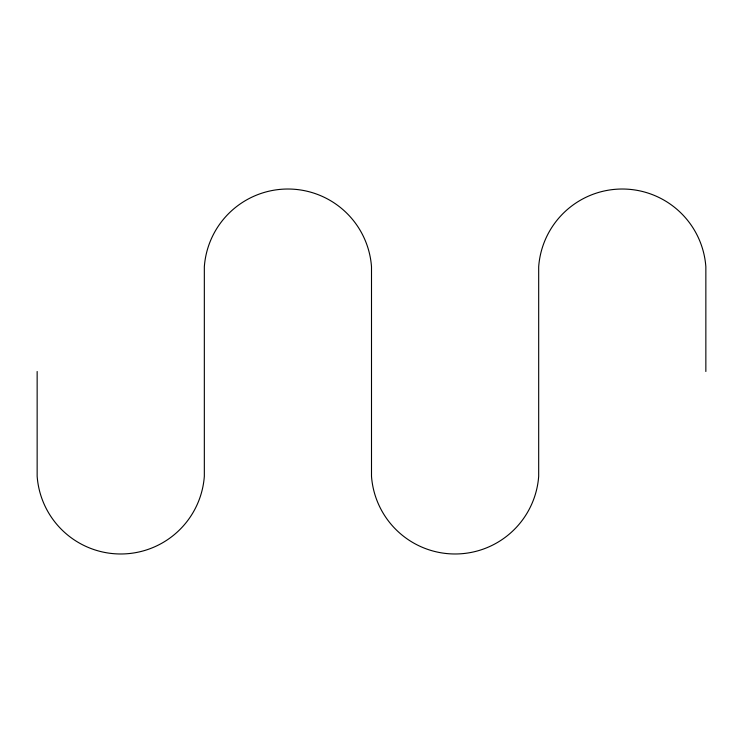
<?xml version="1.0" encoding="UTF-8"?>
<svg xmlns="http://www.w3.org/2000/svg" width="743" height="743" viewBox="0 0 743 743"><rect width="100%" height="100%" fill="white"/><g stroke="black" fill="none" stroke-linecap="round" stroke-linejoin="round"><path stroke-width="1.11" d="M705.85 371.5L705.85 266.737A83.81 83.81 0 0 0 622.262 189.019A83.81 83.81 0 0 0 538.684 266.737L538.684 476.263A83.81 83.81 0 0 1 455.087 553.981A83.81 83.81 0 0 1 371.5 476.263L371.5 266.737A83.81 83.81 0 0 0 287.912 189.019A83.81 83.81 0 0 0 204.334 266.737L204.334 476.263A83.81 83.81 0 0 1 120.737 553.981A83.81 83.81 0 0 1 37.15 476.263L37.15 371.5"/></g></svg>
